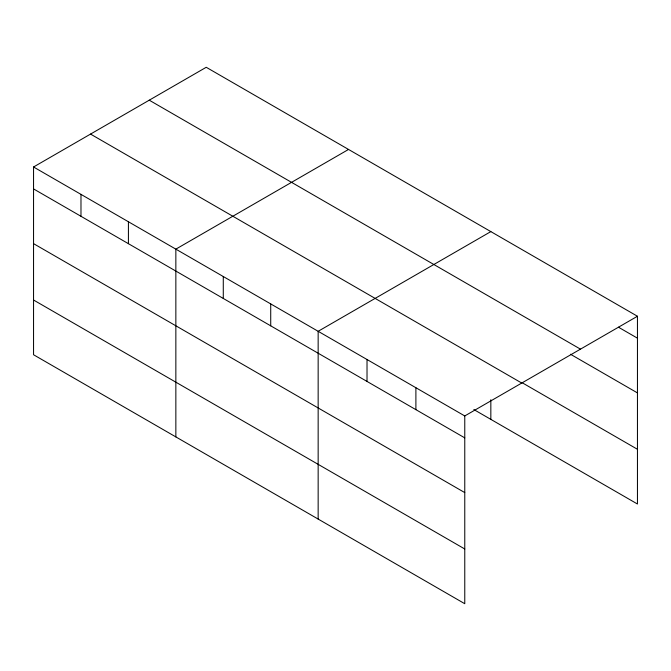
<?xml version="1.0" encoding="UTF-8"?>
<svg xmlns="http://www.w3.org/2000/svg" width="671" height="671" viewBox="0 0 671 671"><rect width="100%" height="100%" fill="white"/><g stroke="black" fill="none" stroke-linecap="round" stroke-linejoin="round"><path stroke-width="1.01" d="M464.768 492.598L464.768 415.945L33.55 166.987L33.55 354.749L464.768 603.715L464.768 492.598L33.55 243.64M473.835 409.553L637.45 504.013L637.45 316.251L206.232 67.285L33.55 166.987M348.534 149.448L175.852 249.142L175.852 436.905M490.837 231.604L318.155 331.298L318.155 519.069M464.768 415.945L637.45 316.251M618.444 327.196L637.45 338.176M149.247 100.189L580.465 349.146M570.476 354.238L637.45 392.904M521.61 382.403L637.45 449.285M90.535 134.083L521.753 383.049M33.55 188.912L464.768 437.869M33.55 300.021L464.768 548.987M490.837 399.748L490.837 419.367M415.894 387.729L415.894 409.654M367.02 359.513L367.02 381.438M270.723 303.913L270.723 325.838M223.284 276.527L223.284 298.452M128.421 221.757L128.421 243.682M80.981 194.372L80.981 216.297"/></g></svg>
